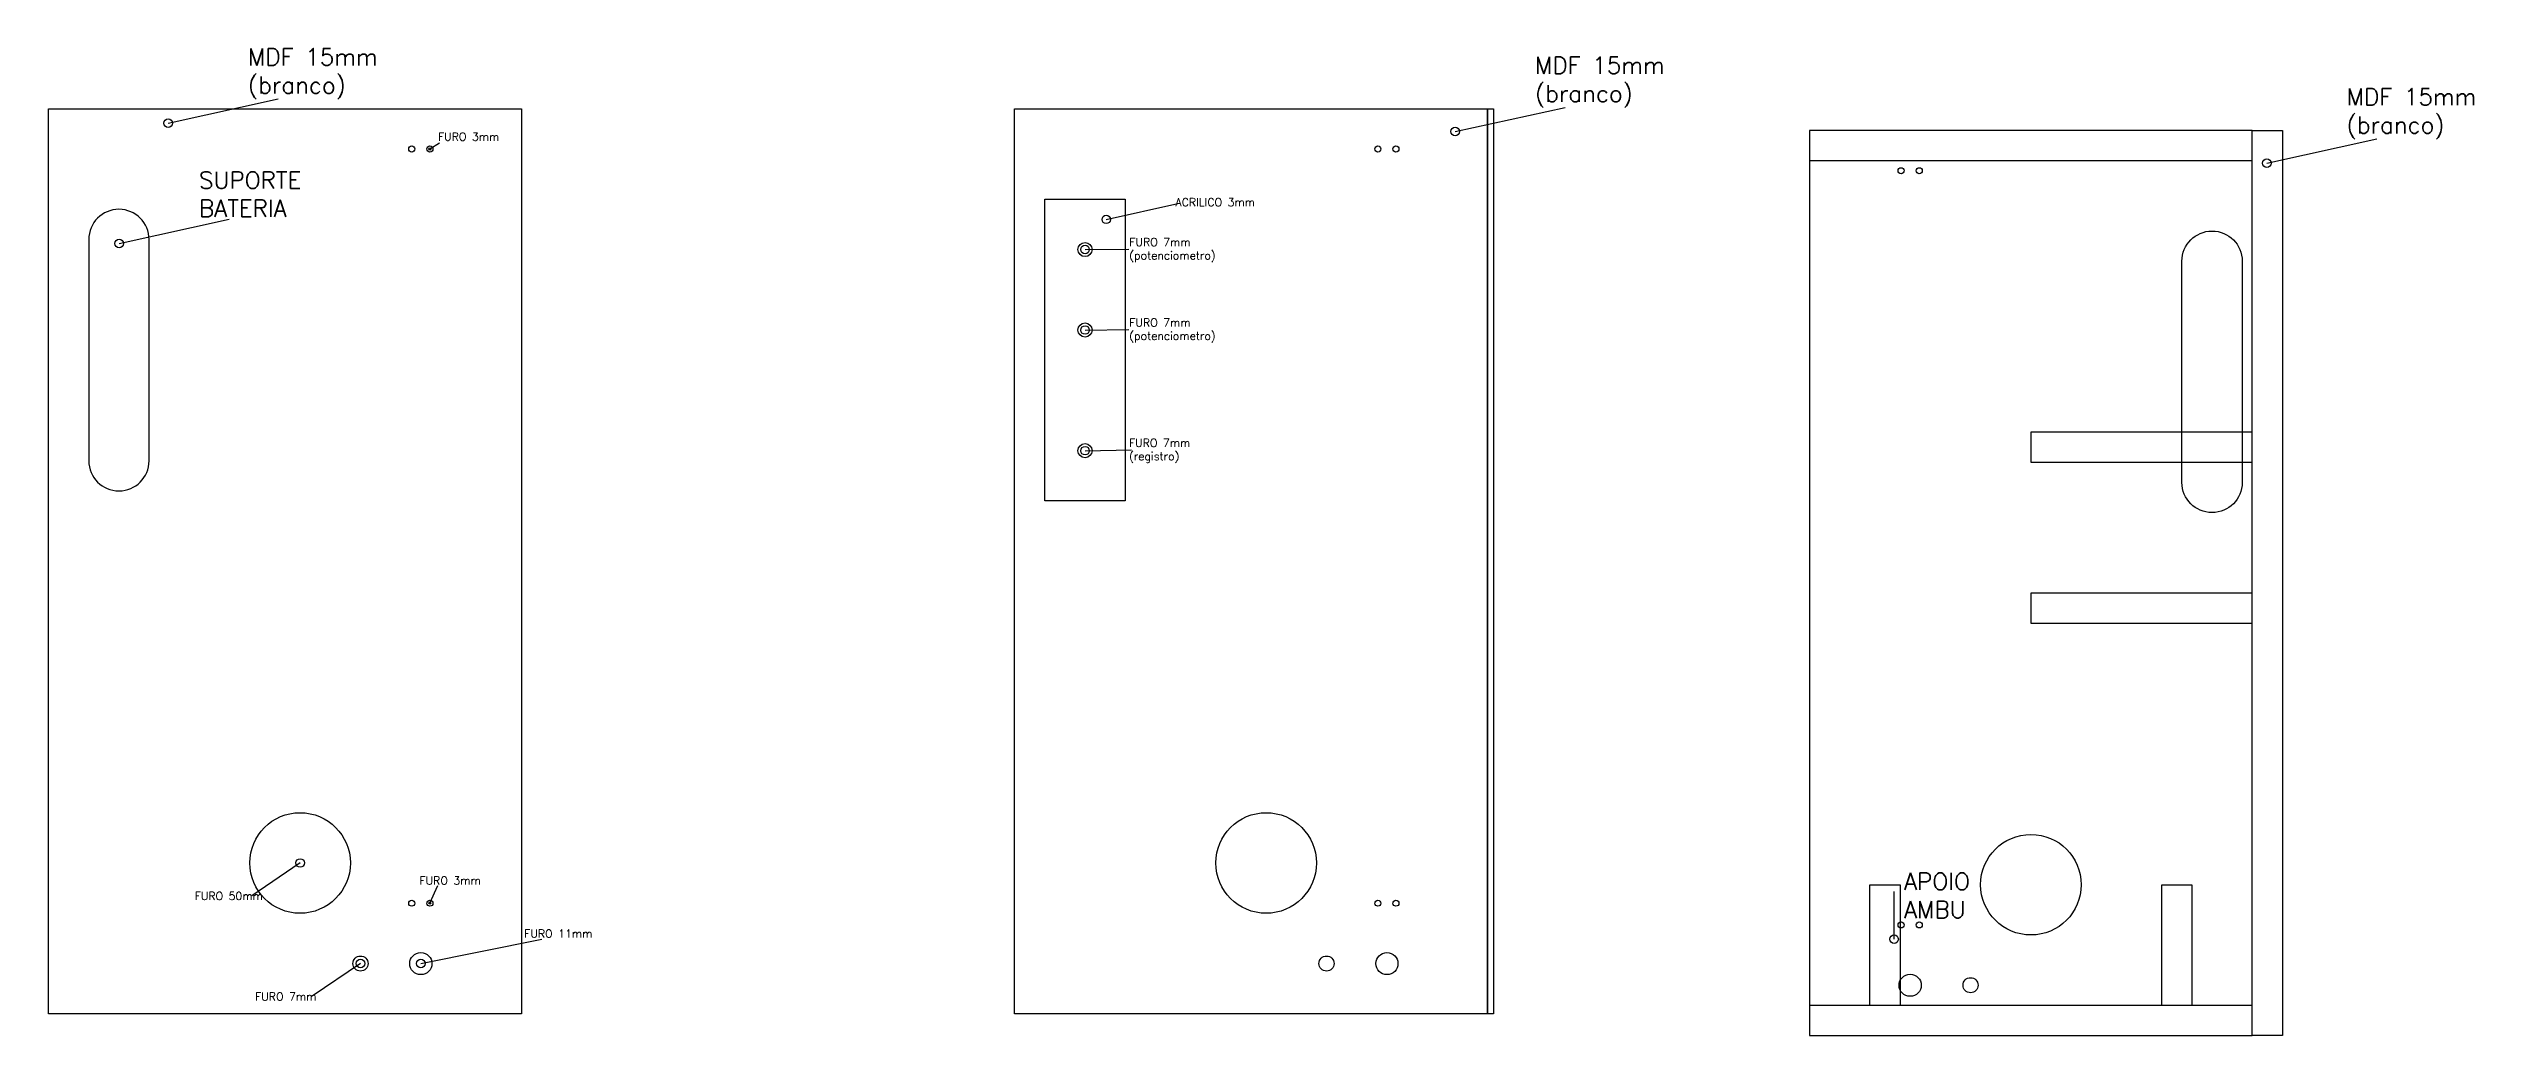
# Model space of a CAD drawing. Header units: millimetres. Extents: x 375 to 6718, y -847 to 3071.
# Drawn here: x 4834 to 6039, y 2190 to 2680 of the extents above; entities that cross this region are included whole.
import ezdxf

# ---------------------------------------------------------------- set-up
doc = ezdxf.new("R2010")
doc.units = ezdxf.units.MM
doc.header["$LTSCALE"] = 10
for name, color, linetype in [('01', 1, 'Continuous'), ('2', 2, 'Continuous'), ('AR-VEG', 252, 'Continuous')]:
    doc.layers.add(name, color=color, linetype=linetype)
doc.layers.add('B-TEXTO02', color=2, linetype='Continuous', lineweight=20)
doc.styles.add('SR80-001', font='romans.shx', dxfattribs={"height": 0.2})

msp = doc.modelspace()

# ---------------------------------------------------------------- linework, layer by layer
at = {"layer": '01'}
for p, q in [((4893.69, 2643.29), (4948.37, 2655.36)), ((5533.17, 2639.12), (5587.84, 2651.18)), ((5023.77, 2630.47), (5028.47, 2633.58)), ((5936.42, 2623.45), (5991.1, 2635.52)), ((5359.84, 2595.48), (5395.36, 2603.31)), ((4869.36, 2583.43), (4924.03, 2595.5)), ((5349.27, 2580.47), (5371.06, 2580.74)), ((5349.27, 2540.47), (5371.06, 2540.74)), ((5349.27, 2480.47), (5372.42, 2480.93)), ((4959.27, 2275.47), (4935.27, 2259.18)), ((5023.77, 2255.47), (5027.67, 2264.22)), ((5751.24, 2237.55), (5751.23, 2261.35)), ((5019.27, 2225.47), (5079.45, 2237.53)), ((4989.27, 2225.47), (4965.27, 2209.18))]:
    msp.add_line(p, q, dxfattribs=at)
for centre, radius in [((4893.69, 2643.29), 2.13), ((5533.17, 2639.12), 2.13), ((5023.77, 2630.47), 0.527), ((5936.42, 2623.45), 2.13), ((5359.84, 2595.48), 2.13), ((4869.36, 2583.43), 2.13), ((5349.27, 2580.47), 2.13), ((5349.27, 2540.47), 2.13), ((5349.27, 2480.47), 2.13), ((4959.27, 2275.47), 2.13), ((5023.77, 2255.47), 0.527), ((5751.24, 2237.55), 2.13), ((4989.27, 2225.47), 2.13), ((5019.27, 2225.47), 2.13)]:
    msp.add_circle(centre, radius, dxfattribs=at)
at = {"layer": '2'}
msp.add_line((5709.25, 2624.68), (5709.25, 2204.68), dxfattribs=at)
for points in [[(4834.27, 2650.47), (5069.27, 2650.47), (5069.27, 2200.47), (4834.27, 2200.47)], [(5314.27, 2650.47), (5549.27, 2650.47), (5549.27, 2200.47), (5314.27, 2200.47)], [(5552.27, 2200.47), (5549.27, 2200.47), (5549.27, 2650.47), (5552.27, 2650.47)], [(5929.25, 2639.68), (5944.25, 2639.68), (5944.25, 2189.68), (5929.25, 2189.68)], [(5329.27, 2605.47), (5369.27, 2605.47), (5369.27, 2455.47), (5329.27, 2455.47)]]:
    msp.add_lwpolyline(points, close=True, dxfattribs=at)
for points in [[(5929.25, 2639.68), (5709.25, 2639.68), (5709.25, 2624.68), (5929.25, 2624.68)], [(5929.25, 2489.68), (5819.25, 2489.68), (5819.25, 2474.68), (5929.25, 2474.68)], [(5929.25, 2409.68), (5819.25, 2409.68), (5819.25, 2394.68), (5929.25, 2394.68)], [(5739.25, 2204.68), (5739.25, 2264.68), (5754.25, 2264.68), (5754.25, 2204.68)], [(5884.25, 2204.68), (5884.25, 2264.68), (5899.25, 2264.68), (5899.25, 2204.68)], [(5929.25, 2204.68), (5709.25, 2204.68), (5709.25, 2189.68), (5929.25, 2189.68)]]:
    msp.add_lwpolyline(points, dxfattribs=at)
msp.add_lwpolyline([(4884.27, 2475.47), (4884.27, 2585.47, 1), (4854.27, 2585.47), (4854.27, 2475.47, 1)], format="xyb", close=True, dxfattribs=at)
for centre, radius in [((5014.77, 2630.47), 1.5), ((5023.77, 2630.47), 1.5), ((5494.77, 2630.47), 1.5), ((5503.77, 2630.47), 1.5), ((5349.27, 2580.47), 3.5), ((5349.27, 2540.47), 3.5), ((5349.27, 2480.47), 3.5), ((4959.27, 2275.47), 25), ((5439.27, 2275.47), 25), ((5014.77, 2255.47), 1.5), ((5023.77, 2255.47), 1.5), ((5494.77, 2255.47), 1.5), ((5503.77, 2255.47), 1.5), ((4989.27, 2225.47), 3.75), ((5019.27, 2225.47), 5.5), ((5469.27, 2225.47), 3.75), ((5499.27, 2225.47), 5.5)]:
    msp.add_circle(centre, radius, dxfattribs=at)
at = {"layer": 'AR-VEG'}
msp.add_lwpolyline([(5894.25, 2464.68), (5894.25, 2574.68, -1), (5924.25, 2574.68), (5924.25, 2464.68, -1)], format="xyb", close=True, dxfattribs=at)
for centre, radius in [((5754.75, 2619.68), 1.5), ((5763.75, 2619.68), 1.5), ((5819.25, 2264.68), 25), ((5754.75, 2244.68), 1.5), ((5763.75, 2244.68), 1.5), ((5759.25, 2214.68), 5.5), ((5789.25, 2214.68), 3.75)]:
    msp.add_circle(centre, radius, dxfattribs=at)

# ---------------------------------------------------------------- texts
at = {"layer": 'B-TEXTO02', "attachment_point": 4, "style": 'SR80-001'}
for s, insert, char_height, width in [('\\A1;MDF 15mm\\P(branco)', (4933.41, 2667.85), 8.4008, 89.6409), ('\\A1;MDF 15mm\\P(branco)', (5572.88, 2663.67), 8.4008, 89.6409), ('\\A1;MDF 15mm\\P(branco)', (5976.14, 2648.01), 8.4008, 89.6409), ('\\A1;FURO 3mm', (5027.79, 2636.59), 3.9755, 42.4204), ('\\A1;SUPORTE BATERIA', (4909.07, 2607.99), 8.4008, 89.6409), ('\\A1;ACRILICO 3mm', (5394.21, 2604.01), 3.9755, 42.4204), ('\\A1;FURO 7mm\\P(potenciometro)', (5371.26, 2580.19), 3.9755, 42.4204), ('\\A1;FURO 7mm\\P(potenciometro)', (5371.26, 2540.19), 3.9755, 42.4204), ('\\A1;FURO 7mm\\P(registro)', (5371.11, 2480.36), 3.9755, 42.4204), ('\\A1;FURO 3mm', (5018.57, 2266.74), 3.9755, 42.4204), ('\\A1;APOIO \\PAMBU', (5756.2, 2259.32), 8.401, 89.6409), ('\\A1;FURO 50mm', (4906.9, 2259.07), 3.9755, 42.4204), ('\\A1;FURO 11mm', (5070.6, 2240.34), 3.9755, 42.4204), ('\\A1;FURO 7mm', (4936.9, 2209.07), 3.9755, 42.4204)]:
    msp.add_mtext(s, dxfattribs=dict(at, insert=insert, char_height=char_height, width=width))

doc.saveas('drawing.dxf')
